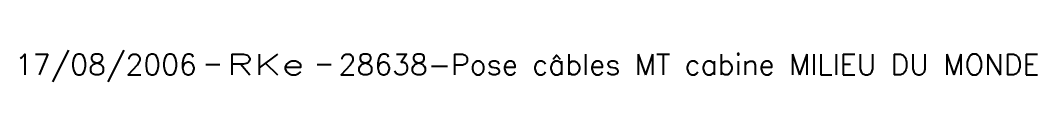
# Model space of a CAD drawing. Header units: millimetres. Extents: x 183999 to 184984, y 126000 to 127000.
# Drawn here: x 184441.05 to 184477.72, y 126760.36 to 126761.51 of the extents above; entities that cross this region are included whole.
import ezdxf
from ezdxf.enums import TextEntityAlignment as Align

# ---------------------------------------------------------------- set-up
doc = ezdxf.new("R2010")
doc.units = ezdxf.units.MM
doc.layers.get('0').update_dxf_attribs({"linetype": 'CONTINUOUS'})
doc.layers.add('M_910', color=7, linetype='CONTINUOUS', plot=False)
doc.styles.get("Standard").update_dxf_attribs({"font": 'romans.shx', "width": 0.85})

# ---------------------------------------------------------------- blocks, each defined once
blk = doc.blocks.new('GIS_MODF')
at = {"color": 0, "linetype": 'Continuous', "flags": 128}
for points in [[(-2.257, -0.012), (-1.757, -0.012)], [(1.758, -0.012), (2.258, -0.012)]]:
    blk.add_lwpolyline(points, dxfattribs=at)
at = {"color": 0, "linetype": 'Continuous'}
blk.add_attdef('DATE', text='', height=0.75, dxfattribs=at).set_placement((-2.583, -0.387), align=Align.RIGHT)
at = {"color": 0, "linetype": 'Continuous', "width": 3.590909}
blk.add_attdef('USER', text='', height=0.75, dxfattribs=at).set_placement((-1.516, -0.387), (1.306, -0.387), align=Align.FIT)
at = {"color": 0, "linetype": 'Continuous'}
blk.add_attdef('DESC', (2.528, -0.387), '', height=0.75, dxfattribs=at)

msp = doc.modelspace()

# ---------------------------------------------------------------- block references
at = {"layer": 'M_910'}
ref = msp.add_blockref('GIS_MODF', (184449.992, 126761.001), dxfattribs=at)
ref.add_attrib('DATE', '17/08/2006', dxfattribs={"layer": '0', "color": 0, "linetype": 'Continuous', "height": 0.75}).set_placement((184447.409, 126760.614), align=Align.RIGHT)
ref.add_attrib('USER', 'RKe', dxfattribs={"layer": '0', "color": 0, "linetype": 'Continuous', "height": 0.75, "width": 1.385965}).set_placement((184448.476, 126760.614), (184451.298, 126760.614), align=Align.FIT)
ref.add_attrib('DESC', '28638-Pose câbles MT cabine MILIEU DU MONDE', (184452.52, 126760.614), dxfattribs={"layer": '0', "color": 0, "linetype": 'Continuous', "height": 0.75})

doc.saveas('drawing.dxf')
